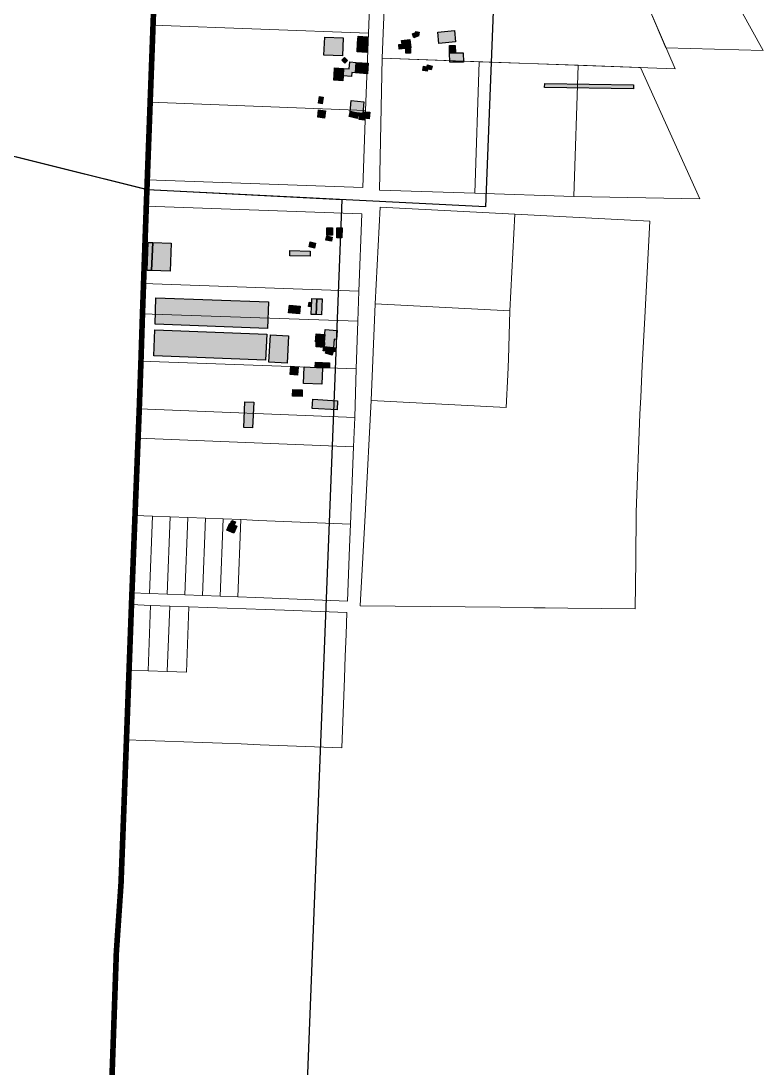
# Model space of a CAD drawing. Header units: millimetres. Extents: x -71 to 10084, y -63 to 6230.
# Drawn here: x 6540 to 7200, y 1789 to 2720 of the extents above; entities that cross this region are included whole.
import ezdxf

# ---------------------------------------------------------------- set-up
doc = ezdxf.new("R2010")
doc.units = ezdxf.units.MM
doc.layers.add('0 Límite subáreas', color=1, linetype='Continuous')
doc.layers.add('Edificaciones Pilar', color=50, linetype='Continuous')
doc.layers.add('01. Manzanas Esc. Urbana', color=254, linetype='Continuous', lineweight=5, true_color=0xcccccc)
doc.layers.add('01. Parcelas Esc. Urbana', color=8, linetype='Continuous', lineweight=5, true_color=0x808080)

msp = doc.modelspace()

# ---------------------------------------------------------------- hatches: boundary and pattern name
at = {"layer": 'Edificaciones Pilar', "transparency": 33554559}
for points in [[(6893.61, 2706.4), (6890.42, 2707.14), (6891.27, 2710.78), (6894.46, 2710.04), (6893.61, 2706.4)], [(6926.53, 2701.37), (6911.79, 2700.05), (6910.88, 2710.15), (6925.62, 2711.47), (6926.53, 2701.37)], [(6826.14, 2688.92), (6809.72, 2689.58), (6810.36, 2705.58), (6826.79, 2704.91), (6826.14, 2688.92)], [(6848.11, 2699.83), (6839.61, 2700.35), (6839.98, 2706.46), (6848.48, 2705.94), (6848.11, 2699.83)], [(6886.9, 2696.26), (6876.64, 2694.97), (6876.14, 2698.99), (6879.15, 2699.37), (6878.73, 2702.74), (6885.97, 2703.65), (6886.9, 2696.26)], [(6892.45, 2706.27), (6889.71, 2705.17), (6888.32, 2708.66), (6891.06, 2709.75), (6892.45, 2706.27)], [(6847.63, 2692.08), (6839.09, 2692.66), (6839.62, 2700.38), (6848.15, 2699.79), (6847.63, 2692.08)], [(6886.63, 2691.31), (6882.56, 2691.27), (6882.52, 2695.62), (6886.59, 2695.66), (6886.63, 2691.31)], [(6926.49, 2691.66), (6921.36, 2691.58), (6921.25, 2698.23), (6926.38, 2698.32), (6926.49, 2691.66)], [(6933.66, 2683.48), (6921.5, 2683.28), (6921.36, 2691.58), (6933.52, 2691.78), (6933.66, 2683.48)], [(6828.24, 2682.62), (6825.62, 2685.29), (6827.92, 2687.55), (6830.54, 2684.88), (6828.24, 2682.62)], [(6834.32, 2670.74), (6826.75, 2671.23), (6827.18, 2677.85), (6832.27, 2677.52), (6832.66, 2683.59), (6838.24, 2683.23), (6837.64, 2673.86), (6834.53, 2674.06), (6834.32, 2670.74)], [(6848.43, 2673.16), (6837.64, 2673.86), (6838.24, 2683.23), (6849.04, 2682.53), (6848.43, 2673.16)], [(6826.75, 2671.23), (6818.8, 2671.75), (6819.23, 2678.36), (6827.18, 2677.85), (6826.75, 2671.23)], [(6901.53, 2675.29), (6897.47, 2676.1), (6898.21, 2679.84), (6902.27, 2679.04), (6901.53, 2675.29)], [(6905.05, 2676.47), (6900.93, 2677.36), (6901.7, 2680.88), (6905.81, 2679.98), (6905.05, 2676.47)], [(6826.47, 2666.92), (6818.52, 2667.44), (6818.8, 2671.75), (6826.75, 2671.23), (6826.47, 2666.92)], [(7084.75, 2659.78), (7005.85, 2660.86), (7005.9, 2664.38), (7084.8, 2663.3), (7084.75, 2659.78)], [(6808.98, 2652.21), (6808.02, 2646.28), (6804.8, 2646.8), (6805.76, 2652.73), (6808.98, 2652.21)], [(6844.23, 2637.81), (6832.87, 2638.9), (6833.87, 2649.33), (6845.23, 2648.24), (6844.23, 2637.81)], [(6810.21, 2633.66), (6804.15, 2634.4), (6804.96, 2640.97), (6811.02, 2640.22), (6810.21, 2633.66)], [(6839.23, 2633.35), (6832.2, 2634.96), (6833.29, 2639.73), (6840.32, 2638.12), (6839.23, 2633.35)], [(6845.72, 2631.87), (6841.09, 2632.32), (6841.64, 2638.06), (6846.27, 2637.62), (6845.72, 2631.87)], [(6849.8, 2633), (6845.13, 2633.44), (6845.68, 2639.32), (6850.35, 2638.88), (6849.8, 2633)], [(6817.33, 2536.07), (6817.26, 2529.41), (6812.28, 2529.46), (6812.35, 2536.13), (6817.33, 2536.07)], [(6825.73, 2527.16), (6821.18, 2527.21), (6821.28, 2536.03), (6825.83, 2535.98), (6825.73, 2527.16)], [(6811.4, 2525.19), (6812.19, 2528.87), (6817.16, 2527.8), (6816.37, 2524.13), (6811.4, 2525.19)], [(6657.49, 2522.94), (6656.52, 2498.01), (6652.53, 2498.17), (6653.5, 2523.09), (6657.49, 2522.94)], [(6673.08, 2497.37), (6656.52, 2498.01), (6657.49, 2522.94), (6674.05, 2522.3), (6673.08, 2497.37)], [(6797.48, 2510.71), (6779.37, 2511.18), (6779.49, 2515.83), (6797.6, 2515.36), (6797.48, 2510.71)], [(6801.3, 2518.05), (6796.59, 2519.12), (6797.58, 2523.48), (6802.29, 2522.41), (6801.3, 2518.05)], [(6759.63, 2446.63), (6659.58, 2450.27), (6660.43, 2473.8), (6760.49, 2470.16), (6759.63, 2446.63)], [(6798.17, 2465.89), (6796.1, 2466.2), (6796.65, 2469.86), (6798.72, 2469.55), (6798.17, 2465.89)], [(6802.7, 2458.87), (6798.39, 2459.05), (6798.96, 2473.19), (6803.27, 2473.01), (6802.7, 2458.87)], [(6808.18, 2472.81), (6807.61, 2458.67), (6802.7, 2458.87), (6803.27, 2473.01), (6808.18, 2472.81)], [(6787.92, 2459.57), (6778.33, 2460.52), (6779.01, 2467.35), (6788.6, 2466.39), (6787.92, 2459.57)], [(6757.87, 2418.22), (6658.46, 2422.19), (6659.38, 2445.31), (6758.8, 2441.34), (6757.87, 2418.22)], [(6777.03, 2415.75), (6760.84, 2416.59), (6762.09, 2440.9), (6778.28, 2440.07), (6777.03, 2415.75)], [(6809.82, 2434.06), (6802.18, 2434.73), (6802.8, 2441.78), (6810.43, 2441.11), (6809.82, 2434.06)], [(6818.24, 2429.38), (6809.47, 2430.15), (6810.83, 2445.58), (6821.59, 2444.63), (6820.9, 2436.83), (6818.91, 2437), (6818.24, 2429.38)], [(6809.9, 2429.74), (6802.69, 2430.07), (6802.88, 2434.4), (6810.1, 2434.07), (6809.9, 2429.74)], [(6819.93, 2425.67), (6809.16, 2426.62), (6809.47, 2430.15), (6820.23, 2429.21), (6819.93, 2425.67)], [(6816.94, 2422.79), (6811.14, 2424.45), (6811.91, 2427.12), (6817.7, 2425.46), (6816.94, 2422.79)], [(6786.12, 2405.09), (6779.67, 2405.64), (6780.3, 2413.02), (6786.75, 2412.46), (6786.12, 2405.09)], [(6807.77, 2396.93), (6791.42, 2397.6), (6792.02, 2412.31), (6808.37, 2411.64), (6807.77, 2396.93)], [(6808.37, 2411.64), (6802.01, 2411.9), (6802.19, 2416.48), (6808.56, 2416.22), (6808.37, 2411.64)], [(6814.53, 2411.39), (6808.37, 2411.64), (6808.56, 2416.22), (6814.72, 2415.97), (6814.53, 2411.39)], [(6790.21, 2386.06), (6781.87, 2386.4), (6782.12, 2392.4), (6790.45, 2392.06), (6790.21, 2386.06)], [(6747.29, 2381.08), (6746.27, 2358.15), (6738.49, 2358.49), (6739.51, 2381.43), (6747.29, 2381.08)], [(6821.42, 2374.16), (6799.24, 2375.44), (6799.7, 2383.52), (6821.89, 2382.24), (6821.42, 2374.16)], [(6729.57, 2264.46), (6723.44, 2267.17), (6726.18, 2273.38), (6732.31, 2270.68), (6729.57, 2264.46)], [(6729.96, 2271.49), (6726.73, 2272.78), (6727.92, 2275.76), (6731.15, 2274.47), (6729.96, 2271.49)]]:
    msp.add_hatch(color=256, dxfattribs=at).paths.add_polyline_path(points, flags=0)

# ---------------------------------------------------------------- linework, layer by layer
at = {"layer": '0 Límite subáreas', "linetype": 'Continuous'}
msp.add_lwpolyline([(6103.31, 2706.91), (6222.76, 3374.1), (6291.82, 3581.59), (6299.16, 3768.67), (6999.84, 3741.17), (6953.26, 2554.58), (6652.54, 2569.9), (6103.31, 2706.91)], dxfattribs=at)
at = {"layer": '0 Límite subáreas', "linetype": 'Continuous', "const_width": 5}
msp.add_lwpolyline([(6615.89, 1624.77), (6625.2, 1891.8), (6629.34, 1952.72), (6631.86, 2018.82), (6633.73, 2068.78), (6634.18, 2080.78), (6636.49, 2142.73), (6638.65, 2200.92), (6639.05, 2211.51), (6641.78, 2280.25), (6644.53, 2349), (6645.56, 2374.99), (6647.06, 2417.45), (6648.42, 2459.62), (6649.37, 2486.51), (6651.58, 2548.98), (6651.8, 2555.26), (6652.67, 2578.66), (6655.24, 2647.68), (6657.81, 2716.43), (6660.35, 2784.85)], dxfattribs=at)
at = {"layer": '0 Límite subáreas', "linetype": 'Continuous'}
msp.add_lwpolyline([(6825.9, 2561.07), (6653.24, 2569.87), (6103.31, 2706.91), (5956.01, 2708.42), (5908.34, 1494.01), (6782.67, 1459.69)], close=True, dxfattribs=at)
at = {"layer": '01. Manzanas Esc. Urbana', "linetype": 'Continuous', "flags": 128}
for points in [[(7091.6, 2907.38), (7113.93, 2864.31), (7117.65, 2857.14), (7129.21, 2832.29), (7132.58, 2825.04), (7153.03, 2781.13), (7159.45, 2767.33), (7175.81, 2737.69), (7180.31, 2729.54), (7199.98, 2693.91), (7156.79, 2695.04), (7113.72, 2696.16), (7098.42, 2731.68), (7070.34, 2796.9), (7037.2, 2797.77), (6986.53, 2910.23), (6996.41, 2909.96), (7036.33, 2908.88), (7054.91, 2908.38), (7091.6, 2907.38)], [(7086.33, 2197.18), (7026.33, 2197.86), (7006.34, 2198.08), (6996.34, 2198.19), (6966.34, 2198.53), (6842.01, 2199.93), (6846.53, 2285.89), (6851.62, 2382.4), (6855.15, 2468.42), (6859.53, 2554.31), (6979.37, 2548.19), (7099.21, 2542.09), (7094.84, 2456.29), (7092.68, 2413.34), (7091.99, 2399.36), (7091.29, 2385.39), (7090.54, 2370.41), (7087.3, 2283.17), (7086.82, 2240.18), (7086.33, 2197.18)], [(6833.24, 2272.63), (6832.42, 2252.14), (6830.51, 2203.89), (6748.86, 2207.13), (6733.17, 2207.76), (6717.49, 2208.39), (6701.8, 2209.01), (6686.11, 2209.63), (6670.43, 2210.26), (6654.74, 2210.88), (6639.05, 2211.51), (6641.78, 2280.25), (6657.47, 2279.63), (6673.16, 2279), (6688.85, 2278.38), (6704.53, 2277.75), (6720.22, 2277.13), (6735.9, 2276.5), (6751.6, 2275.88), (6833.24, 2272.63)], [(6638.65, 2200.92), (6655.64, 2200.29), (6672.63, 2199.65), (6689.62, 2199.02), (6706.61, 2198.39), (6723.59, 2197.76), (6740.58, 2197.12), (6757.58, 2196.49), (6774.56, 2195.86), (6830.13, 2193.79), (6829.41, 2174.38), (6828.69, 2155), (6827.97, 2135.59), (6825.65, 2073.64), (6753.09, 2076.35), (6736.11, 2076.98), (6719.12, 2077.61), (6702.12, 2078.24), (6685.14, 2078.87), (6668.15, 2079.51), (6651.17, 2080.14), (6634.18, 2080.78), (6636.49, 2142.73), (6638.65, 2200.92)]]:
    msp.add_lwpolyline(points, close=True, dxfattribs=at)
at = {"layer": '01. Parcelas Esc. Urbana', "linetype": 'Continuous', "flags": 128}
for points in [[(6660.35, 2784.85), (6851.87, 2778.09), (6849.29, 2709.29), (6657.81, 2716.43), (6660.35, 2784.85)], [(6660.35, 2784.85), (6851.87, 2778.09), (6849.29, 2709.29), (6657.81, 2716.43), (6660.35, 2784.85)], [(6863.9, 2746.37), (7095.89, 2737.59), (7098.44, 2731.68), (7121.93, 2677.53), (6861.57, 2686.89), (6863.9, 2746.37)], [(6863.9, 2746.37), (7095.89, 2737.59), (7098.44, 2731.68), (7121.93, 2677.53), (6861.57, 2686.89), (6863.9, 2746.37)], [(6846.72, 2640.54), (6655.24, 2647.68), (6657.81, 2716.43), (6849.29, 2709.29), (6846.72, 2640.54)], [(6846.72, 2640.54), (6655.24, 2647.68), (6657.81, 2716.43), (6849.29, 2709.29), (6846.72, 2640.54)], [(6861.57, 2686.89), (6947.52, 2683.8), (6943.79, 2566.8), (6859.23, 2569.54), (6861.57, 2686.89)], [(6861.57, 2686.89), (6947.52, 2683.8), (6943.79, 2566.8), (6859.23, 2569.54), (6861.57, 2686.89)], [(6947.52, 2683.8), (7035.54, 2680.64), (7031.7, 2563.91), (6943.79, 2566.8), (6947.52, 2683.8)], [(6947.52, 2683.8), (7035.54, 2680.64), (7031.7, 2563.91), (6943.79, 2566.8), (6947.52, 2683.8)], [(7035.54, 2680.64), (7091.05, 2678.64), (7143.81, 2561.84), (7031.7, 2563.91), (7035.54, 2680.64)], [(7035.54, 2680.64), (7091.05, 2678.64), (7143.81, 2561.84), (7031.7, 2563.91), (7035.54, 2680.64)], [(6655.24, 2647.68), (6846.72, 2640.54), (6844.3, 2571.79), (6652.67, 2578.66), (6655.24, 2647.68)], [(6655.24, 2647.68), (6846.72, 2640.54), (6844.3, 2571.79), (6652.67, 2578.66), (6655.24, 2647.68)], [(6651.8, 2555.26), (6843.29, 2548.53), (6840.86, 2479.77), (6649.37, 2486.51), (6651.8, 2555.26)], [(6651.8, 2555.26), (6843.29, 2548.53), (6840.86, 2479.77), (6649.37, 2486.51), (6651.8, 2555.26)], [(6979.37, 2548.19), (6974.99, 2462.31), (6855.15, 2468.42), (6859.53, 2554.31), (6979.37, 2548.19)], [(6979.37, 2548.19), (6974.99, 2462.31), (6855.15, 2468.42), (6859.53, 2554.31), (6979.37, 2548.19)], [(6649.37, 2486.51), (6840.86, 2479.77), (6839.91, 2452.89), (6648.42, 2459.62), (6649.37, 2486.51)], [(6649.37, 2486.51), (6840.86, 2479.77), (6839.91, 2452.89), (6648.42, 2459.62), (6649.37, 2486.51)], [(6974.99, 2462.31), (6973.8, 2419.31), (6973.08, 2405.33), (6971.6, 2376.28), (6851.62, 2382.4), (6855.15, 2468.42), (6974.99, 2462.31)], [(6974.99, 2462.31), (6973.8, 2419.31), (6973.08, 2405.33), (6971.6, 2376.28), (6851.62, 2382.4), (6855.15, 2468.42), (6974.99, 2462.31)], [(6648.42, 2459.62), (6839.91, 2452.89), (6838.43, 2410.73), (6647.06, 2417.46), (6648.42, 2459.62)], [(6648.42, 2459.62), (6839.91, 2452.89), (6838.43, 2410.73), (6647.06, 2417.46), (6648.42, 2459.62)], [(6837.02, 2367.35), (6645.56, 2374.99), (6647.06, 2417.46), (6838.43, 2410.71), (6837.02, 2367.35)], [(6837.02, 2367.35), (6645.56, 2374.99), (6647.06, 2417.46), (6838.43, 2410.71), (6837.02, 2367.35)], [(6835.98, 2341.37), (6644.53, 2349.01), (6645.56, 2374.99), (6837.02, 2367.35), (6835.98, 2341.37)], [(6835.98, 2341.37), (6644.53, 2349.01), (6645.56, 2374.99), (6837.02, 2367.35), (6835.98, 2341.37)], [(6644.53, 2349), (6835.98, 2341.37), (6833.24, 2272.63), (6751.6, 2275.88), (6735.9, 2276.5), (6720.22, 2277.13), (6704.53, 2277.75), (6688.85, 2278.38), (6673.16, 2279), (6657.47, 2279.63), (6641.78, 2280.25), (6644.53, 2349)], [(6644.53, 2349), (6835.98, 2341.37), (6833.24, 2272.63), (6751.6, 2275.88), (6735.9, 2276.5), (6720.22, 2277.13), (6704.53, 2277.75), (6688.85, 2278.38), (6673.16, 2279), (6657.47, 2279.63), (6641.78, 2280.25), (6644.53, 2349)], [(6657.47, 2279.63), (6654.74, 2210.88), (6639.05, 2211.51), (6641.78, 2280.25), (6657.47, 2279.63)], [(6657.47, 2279.63), (6654.74, 2210.88), (6639.05, 2211.51), (6641.78, 2280.25), (6657.47, 2279.63)], [(6673.16, 2279), (6670.43, 2210.26), (6654.74, 2210.88), (6657.47, 2279.63), (6673.16, 2279)], [(6673.16, 2279), (6670.43, 2210.26), (6654.74, 2210.88), (6657.47, 2279.63), (6673.16, 2279)], [(6688.85, 2278.38), (6686.11, 2209.63), (6670.43, 2210.26), (6673.16, 2279), (6688.85, 2278.38)], [(6688.85, 2278.38), (6686.11, 2209.63), (6670.43, 2210.26), (6673.16, 2279), (6688.85, 2278.38)], [(6704.53, 2277.75), (6701.8, 2209.01), (6686.11, 2209.63), (6688.85, 2278.38), (6704.53, 2277.75)], [(6704.53, 2277.75), (6701.8, 2209.01), (6686.11, 2209.63), (6688.85, 2278.38), (6704.53, 2277.75)], [(6720.22, 2277.13), (6717.49, 2208.39), (6701.8, 2209.01), (6704.53, 2277.75), (6720.22, 2277.13)], [(6720.22, 2277.13), (6717.49, 2208.39), (6701.8, 2209.01), (6704.53, 2277.75), (6720.22, 2277.13)], [(6735.9, 2276.5), (6733.17, 2207.76), (6717.49, 2208.39), (6720.22, 2277.13), (6735.9, 2276.5)], [(6735.9, 2276.5), (6733.17, 2207.76), (6717.49, 2208.39), (6720.22, 2277.13), (6735.9, 2276.5)], [(6636.49, 2142.73), (6638.65, 2200.92), (6655.64, 2200.29), (6653.47, 2142.1), (6636.49, 2142.73)], [(6636.49, 2142.73), (6638.65, 2200.92), (6655.64, 2200.29), (6653.47, 2142.1), (6636.49, 2142.73)], [(6653.47, 2142.1), (6655.64, 2200.29), (6672.63, 2199.65), (6670.46, 2141.46), (6653.47, 2142.1)], [(6653.47, 2142.1), (6655.64, 2200.29), (6672.63, 2199.65), (6670.46, 2141.46), (6653.47, 2142.1)], [(6670.46, 2141.46), (6672.63, 2199.65), (6689.62, 2199.02), (6687.45, 2140.83), (6670.46, 2141.46)], [(6670.46, 2141.46), (6672.63, 2199.65), (6689.62, 2199.02), (6687.45, 2140.83), (6670.46, 2141.46)]]:
    msp.add_lwpolyline(points, close=True, dxfattribs=at)
at = {"layer": 'Edificaciones Pilar', "linetype": 'Continuous', "flags": 128}
for points in [[(6893.61, 2706.4), (6890.42, 2707.14), (6891.27, 2710.78), (6894.46, 2710.04), (6893.61, 2706.4)], [(6926.53, 2701.37), (6911.79, 2700.05), (6910.88, 2710.15), (6925.62, 2711.47), (6926.53, 2701.37)], [(6826.14, 2688.92), (6809.72, 2689.58), (6810.36, 2705.58), (6826.79, 2704.91), (6826.14, 2688.92)], [(6848.11, 2699.83), (6839.61, 2700.35), (6839.98, 2706.46), (6848.48, 2705.94), (6848.11, 2699.83)], [(6886.9, 2696.26), (6876.64, 2694.97), (6876.14, 2698.99), (6879.15, 2699.37), (6878.73, 2702.74), (6885.97, 2703.65), (6886.9, 2696.26)], [(6892.45, 2706.27), (6889.71, 2705.17), (6888.32, 2708.66), (6891.06, 2709.75), (6892.45, 2706.27)], [(6847.63, 2692.08), (6839.09, 2692.66), (6839.62, 2700.38), (6848.15, 2699.79), (6847.63, 2692.08)], [(6886.63, 2691.31), (6882.56, 2691.27), (6882.52, 2695.62), (6886.59, 2695.66), (6886.63, 2691.31)], [(6926.49, 2691.66), (6921.36, 2691.58), (6921.25, 2698.23), (6926.38, 2698.32), (6926.49, 2691.66)], [(6933.66, 2683.48), (6921.5, 2683.28), (6921.36, 2691.58), (6933.52, 2691.78), (6933.66, 2683.48)], [(6828.24, 2682.62), (6825.62, 2685.29), (6827.92, 2687.55), (6830.54, 2684.88), (6828.24, 2682.62)], [(6834.32, 2670.74), (6826.75, 2671.23), (6827.18, 2677.85), (6832.27, 2677.52), (6832.66, 2683.59), (6838.24, 2683.23), (6837.64, 2673.86), (6834.53, 2674.06), (6834.32, 2670.74)], [(6848.43, 2673.16), (6837.64, 2673.86), (6838.24, 2683.23), (6849.04, 2682.53), (6848.43, 2673.16)], [(6826.75, 2671.23), (6818.8, 2671.75), (6819.23, 2678.36), (6827.18, 2677.85), (6826.75, 2671.23)], [(6901.53, 2675.29), (6897.47, 2676.1), (6898.21, 2679.84), (6902.27, 2679.04), (6901.53, 2675.29)], [(6905.05, 2676.47), (6900.93, 2677.36), (6901.7, 2680.88), (6905.81, 2679.98), (6905.05, 2676.47)], [(6826.47, 2666.92), (6818.52, 2667.44), (6818.8, 2671.75), (6826.75, 2671.23), (6826.47, 2666.92)], [(7084.75, 2659.78), (7005.85, 2660.86), (7005.9, 2664.38), (7084.8, 2663.3), (7084.75, 2659.78)], [(6808.98, 2652.21), (6808.02, 2646.28), (6804.8, 2646.8), (6805.76, 2652.73), (6808.98, 2652.21)], [(6844.23, 2637.81), (6832.87, 2638.9), (6833.87, 2649.33), (6845.23, 2648.24), (6844.23, 2637.81)], [(6810.21, 2633.66), (6804.15, 2634.4), (6804.96, 2640.97), (6811.02, 2640.22), (6810.21, 2633.66)], [(6839.23, 2633.35), (6832.2, 2634.96), (6833.29, 2639.73), (6840.32, 2638.12), (6839.23, 2633.35)], [(6845.72, 2631.87), (6841.09, 2632.32), (6841.64, 2638.06), (6846.27, 2637.62), (6845.72, 2631.87)], [(6849.8, 2633), (6845.13, 2633.44), (6845.68, 2639.32), (6850.35, 2638.88), (6849.8, 2633)], [(6817.33, 2536.07), (6817.26, 2529.41), (6812.28, 2529.46), (6812.35, 2536.13), (6817.33, 2536.07)], [(6825.73, 2527.16), (6821.18, 2527.21), (6821.28, 2536.03), (6825.83, 2535.98), (6825.73, 2527.16)], [(6811.4, 2525.19), (6812.19, 2528.87), (6817.16, 2527.8), (6816.37, 2524.13), (6811.4, 2525.19)], [(6657.49, 2522.94), (6656.52, 2498.01), (6652.53, 2498.17), (6653.5, 2523.09), (6657.49, 2522.94)], [(6673.08, 2497.37), (6656.52, 2498.01), (6657.49, 2522.94), (6674.05, 2522.3), (6673.08, 2497.37)], [(6797.48, 2510.71), (6779.37, 2511.18), (6779.49, 2515.83), (6797.6, 2515.36), (6797.48, 2510.71)], [(6801.3, 2518.05), (6796.59, 2519.12), (6797.58, 2523.48), (6802.29, 2522.41), (6801.3, 2518.05)], [(6759.63, 2446.63), (6659.58, 2450.27), (6660.43, 2473.8), (6760.49, 2470.16), (6759.63, 2446.63)], [(6798.17, 2465.89), (6796.1, 2466.2), (6796.65, 2469.86), (6798.72, 2469.55), (6798.17, 2465.89)], [(6802.7, 2458.87), (6798.39, 2459.05), (6798.96, 2473.19), (6803.27, 2473.01), (6802.7, 2458.87)], [(6808.18, 2472.81), (6807.61, 2458.67), (6802.7, 2458.87), (6803.27, 2473.01), (6808.18, 2472.81)], [(6787.92, 2459.57), (6778.33, 2460.52), (6779.01, 2467.35), (6788.6, 2466.39), (6787.92, 2459.57)], [(6757.87, 2418.22), (6658.46, 2422.19), (6659.38, 2445.31), (6758.8, 2441.34), (6757.87, 2418.22)], [(6777.03, 2415.75), (6760.84, 2416.59), (6762.09, 2440.9), (6778.28, 2440.07), (6777.03, 2415.75)], [(6809.82, 2434.06), (6802.18, 2434.73), (6802.8, 2441.78), (6810.43, 2441.11), (6809.82, 2434.06)], [(6818.24, 2429.38), (6809.47, 2430.15), (6810.83, 2445.58), (6821.59, 2444.63), (6820.9, 2436.83), (6818.91, 2437), (6818.24, 2429.38)], [(6809.9, 2429.74), (6802.69, 2430.07), (6802.88, 2434.4), (6810.1, 2434.07), (6809.9, 2429.74)], [(6819.93, 2425.67), (6809.16, 2426.62), (6809.47, 2430.15), (6820.23, 2429.21), (6819.93, 2425.67)], [(6816.94, 2422.79), (6811.14, 2424.45), (6811.91, 2427.12), (6817.7, 2425.46), (6816.94, 2422.79)], [(6786.12, 2405.09), (6779.67, 2405.64), (6780.3, 2413.02), (6786.75, 2412.46), (6786.12, 2405.09)], [(6807.77, 2396.93), (6791.42, 2397.6), (6792.02, 2412.31), (6808.37, 2411.64), (6807.77, 2396.93)], [(6808.37, 2411.64), (6802.01, 2411.9), (6802.19, 2416.48), (6808.56, 2416.22), (6808.37, 2411.64)], [(6814.53, 2411.39), (6808.37, 2411.64), (6808.56, 2416.22), (6814.72, 2415.97), (6814.53, 2411.39)], [(6790.21, 2386.06), (6781.87, 2386.4), (6782.12, 2392.4), (6790.45, 2392.06), (6790.21, 2386.06)], [(6747.29, 2381.08), (6746.27, 2358.15), (6738.49, 2358.49), (6739.51, 2381.43), (6747.29, 2381.08)], [(6821.42, 2374.16), (6799.24, 2375.44), (6799.7, 2383.52), (6821.89, 2382.24), (6821.42, 2374.16)], [(6729.57, 2264.46), (6723.44, 2267.17), (6726.18, 2273.38), (6732.31, 2270.68), (6729.57, 2264.46)], [(6729.96, 2271.49), (6726.73, 2272.78), (6727.92, 2275.76), (6731.15, 2274.47), (6729.96, 2271.49)]]:
    msp.add_lwpolyline(points, close=True, dxfattribs=at)

doc.saveas('drawing.dxf')
